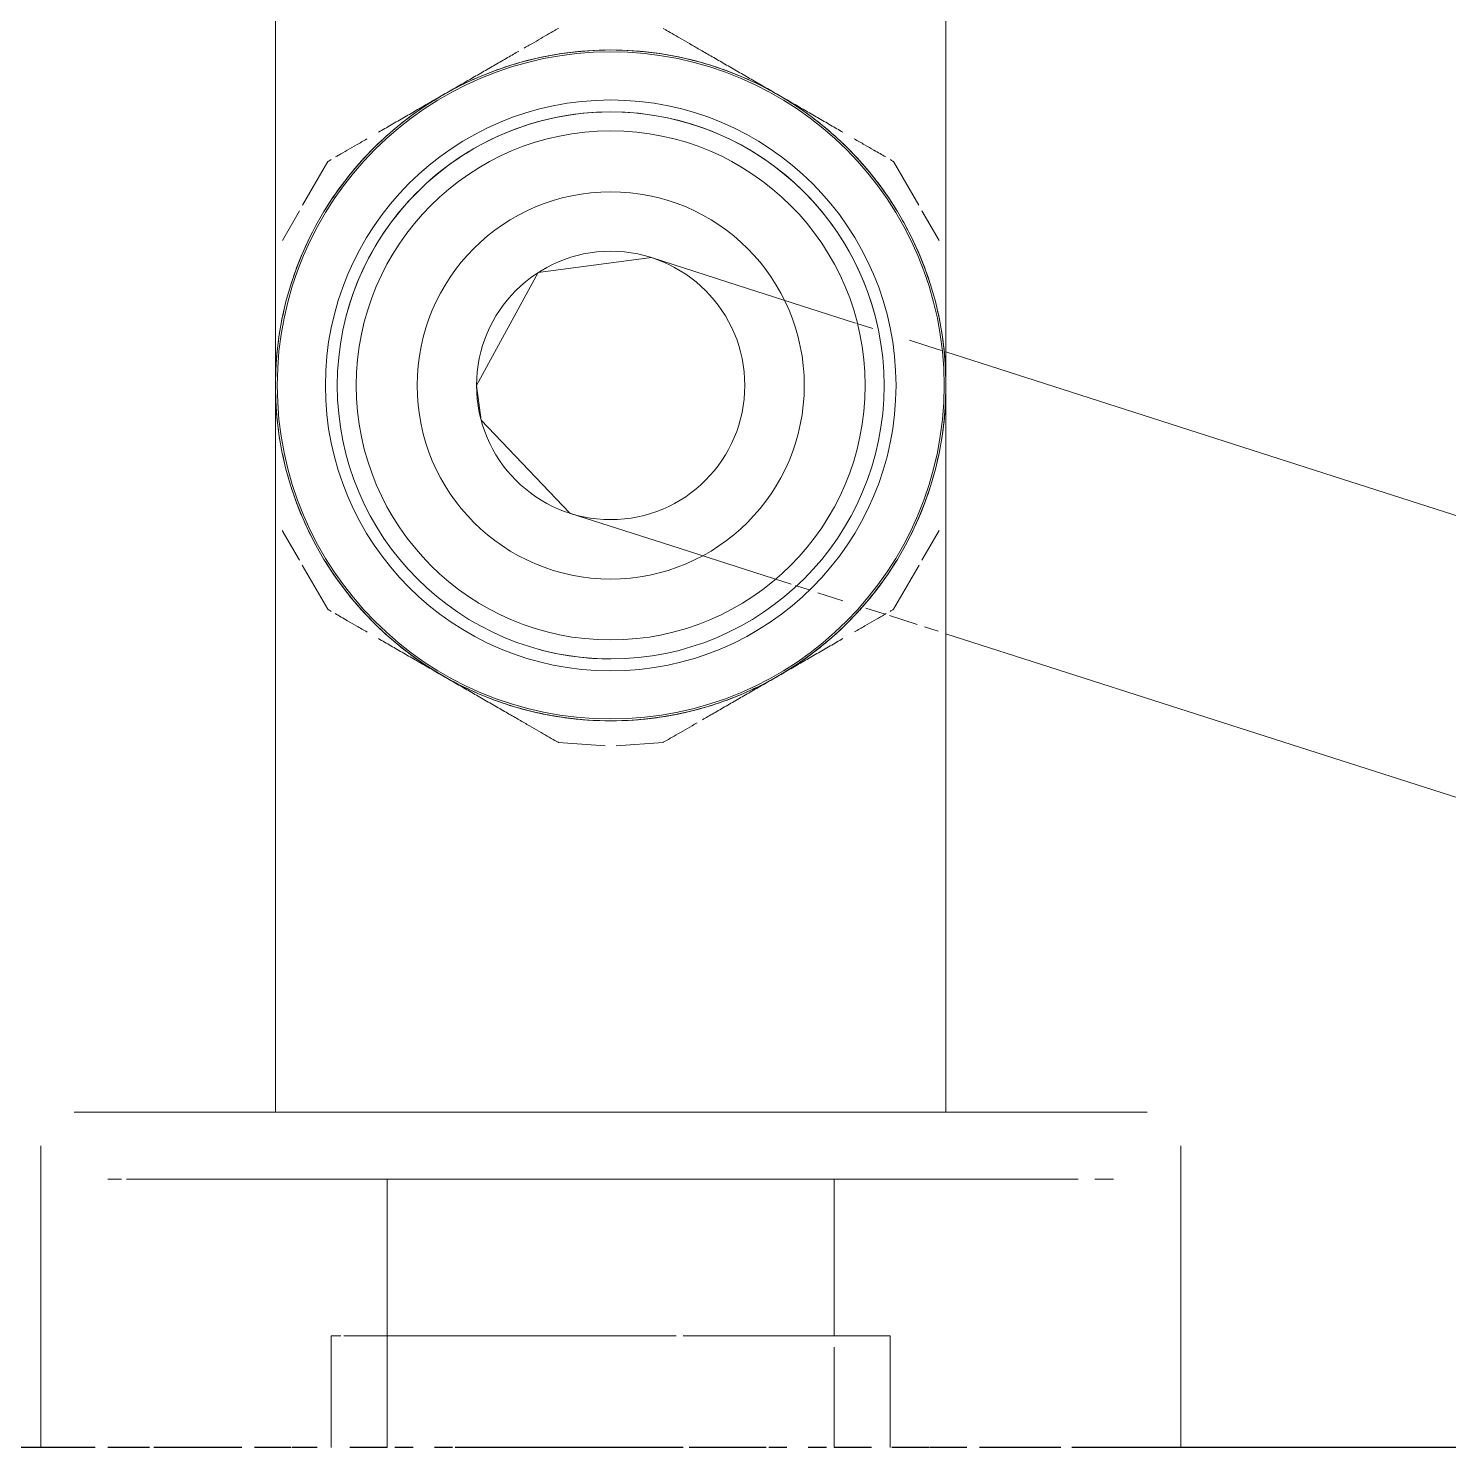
# Model space of a CAD drawing. Header units: metres. Extents: x 147 to 427, y -16 to 162.
# Drawn here: x 170.8011 to 170.8646, y 80.5957 to 80.6592 of the extents above; entities that cross this region are included whole.
import ezdxf

# ---------------------------------------------------------------- set-up
doc = ezdxf.new("R2010")
doc.units = ezdxf.units.M
doc.layers.add('1053_ARQ_BASE_MATADOURO_dwg', color=7, linetype='Continuous', lineweight=5, true_color=0x767676)
for name, color, linetype, lineweight in [('A-PAREDE', 7, 'Continuous', 30), ('A_lay', 7, 'Continuous', 5), ('P-SANR-FIXT', 7, 'Continuous', 5)]:
    doc.layers.add(name, color=color, linetype=linetype, lineweight=lineweight)

# ---------------------------------------------------------------- blocks, each defined once
blk = doc.blocks.new('UT_Ducha higiênica - UT_Ducha higiênica-V43-BANHEIROS E VESTIÁRIO')
at = {"layer": 'P-SANR-FIXT', "color": 9, "true_color": 0xc0c0c0}
for p, q in [((-0.015, 0.076773), (-0.015, 0.0475)), ((0.015, 0.0475), (0.015, 0.076773)), ((-0.015, 0.0475), (-0.015, 0.015)), ((0.015, 0.015), (0.015, 0.0475)), ((-0.024, 0.015), (-0.019984, 0.015)), ((-0.007421, 0.015), (0.01299, 0.015)), ((-0.0255, 0.0135), (-0.0255, 0)), ((0.0255, 0), (0.0255, 0.0135))]:
    blk.add_line(p, q, dxfattribs=at)
at = {"layer": 'P-SANR-FIXT', "color": 254, "true_color": 0xd3d3d3}
for p, q in [((-0.012655, 0.05751), (-0.013784, 0.055555)), ((0.013784, 0.055555), (0.012655, 0.05751)), ((-0.013927, 0.055307), (-0.014689, 0.053988)), ((0.014689, 0.053988), (0.013927, 0.055307)), ((-0.014693, 0.041018), (-0.013921, 0.039682)), ((0.013921, 0.039682), (0.014693, 0.041018)), ((-0.013796, 0.039465), (-0.012655, 0.03749)), ((0.012655, 0.03749), (0.013796, 0.039465)), ((0.013708, 0.036809), (0.012467, 0.037206)), ((0.014657, 0.036505), (0.014046, 0.036701)), ((-0.002341, 0.031535), (-0.000248, 0.031382)), ((0.000248, 0.031382), (0.002341, 0.031535)), ((-0.019416, 0.015), (-0.015, 0.015)), ((-0.014489, 0.015), (-0.013512, 0.015)), ((-0.01299, 0.015), (-0.0075, 0.015)), ((-0.007421, 0.015), (0.01299, 0.015)), ((-0.007416, 0.015), (0.003507, 0.015)), ((0.013512, 0.015), (0.015, 0.015)), ((-0.0225, 0.012), (-0.021887, 0.012)), ((-0.0225, 0.012), (-0.021887, 0.012)), ((-0.021664, 0.012), (-0.010477, 0.012)), ((-0.021664, 0.012), (0.006953, 0.012)), ((-0.01, 0.012), (-0.01, 0.005)), ((-0.00866, 0.012), (-0.01, 0.012)), ((0.007011, 0.012), (-0.0086, 0.012)), ((0.007014, 0.012), (0.02092, 0.012)), ((0.01, 0.012), (0.007071, 0.012)), ((0.01, 0.005), (0.01, 0.012)), ((0.010477, 0.012), (0.02092, 0.012)), ((0.021664, 0.012), (0.0225, 0.012)), ((0.021664, 0.012), (0.0225, 0.012)), ((-0.0125, 0.005), (-0.0125, 0)), ((-0.012074, 0.005), (-0.0125, 0.005)), ((0.002925, 0.005), (-0.011943, 0.005)), ((0.0125, 0.005), (0.003235, 0.005)), ((0.0125, 0), (0.0125, 0.005))]:
    blk.add_line(p, q, dxfattribs=at)
at = {"layer": 'P-SANR-FIXT', "color": 254, "true_color": 0xe0e0e0}
for p, q in [((0.011018, 0.050271), (0.01173, 0.050043)), ((0.01419, 0.049255), (0.014794, 0.049061)), ((0.008071, 0.038614), (0.007286, 0.038866)), ((0.008883, 0.038354), (0.008262, 0.038553)), ((0.012277, 0.037267), (0.011417, 0.037543)), ((-0.015, 0.015), (-0.014489, 0.015)), ((-0.014489, 0.015), (-0.013416, 0.015)), ((-0.014489, 0.015), (-0.013512, 0.015)), ((-0.013166, 0.015), (-0.01299, 0.015)), ((-0.01299, 0.015), (-0.0075, 0.015)), ((0.013416, 0.015), (0.014489, 0.015)), ((0.013512, 0.015), (0.015, 0.015)), ((-0.010096, 0.012), (-0.008959, 0.012)), ((-0.009659, 0.012), (-0.01, 0.012)), ((-0.00866, 0.012), (-0.009659, 0.012)), ((-0.008876, 0.012), (-0.007094, 0.012)), ((-0.007071, 0.012), (-0.0086, 0.012)), ((0.007011, 0.012), (-0.007071, 0.012)), ((-0.006953, 0.012), (0.006953, 0.012)), ((0.01, 0.012), (0.007071, 0.012)), ((0.007094, 0.012), (0.010096, 0.012)), ((-0.012074, 0.005), (-0.0125, 0.005)), ((-0.010083, 0.005), (-0.011943, 0.005)), ((-0.01, 0.005), (-0.01, 0)), ((0.01, 0), (0.01, 0.00449)), ((0.0125, 0.005), (0.010312, 0.005))]:
    blk.add_line(p, q, dxfattribs=at)
at = {"layer": 'P-SANR-FIXT', "color": 254, "true_color": 0xe9e9e9}
for p, q in [((0.013369, 0.049518), (0.01419, 0.049255)), ((0.010383, 0.037874), (0.009269, 0.038231)), ((-0.015, 0.015), (-0.014489, 0.015)), ((-0.013166, 0.015), (-0.01299, 0.015)), ((-0.009111, 0.005), (-0.009741, 0.005)), ((-0.007942, 0.005), (-0.008678, 0.005)), ((-0.00625, 0.005), (-0.007797, 0.005)), ((-0.00504, 0.005), (-0.005883, 0.005)), ((-0.003609, 0.005), (-0.005002, 0.005)), ((0, 0.005), (-0.003235, 0.005)), ((0.002599, 0.005), (0, 0.005)), ((0.003519, 0.005), (0.003235, 0.005)), ((0.006211, 0.005), (0.004024, 0.005)), ((0.007942, 0.005), (0.00625, 0.005)), ((0.008678, 0.005), (0.008056, 0.005))]:
    blk.add_line(p, q, dxfattribs=at)
at = {"layer": 'P-SANR-FIXT', "color": 254, "true_color": 0xd3d3d3, "flags": 128}
for points in [[(-0.006, 0.0475), (-0.003242, 0.052549), (0.00183, 0.053214)], [(0.00183, 0.053214), (0.005702, 0.051974), (0.010957, 0.050291)], [(-0.00183, 0.041786), (-0.005797, 0.045953), (-0.006, 0.0475)], [(0.007286, 0.038866), (0.002686, 0.040339), (-0.001804, 0.041778), (-0.00183, 0.041786)], [(0.003882, 0.015), (0.004529, 0.015), (0.01299, 0.015)], [(0.015, 0.015), (0.016823, 0.015), (0.019416, 0.015)]]:
    blk.add_lwpolyline(points, dxfattribs=at)
at = {"layer": 'P-SANR-FIXT', "color": 9, "true_color": 0xc0c0c0, "flags": 128}
for points in [[(0.015, 0.048996), (0.016569, 0.048493), (0.032326, 0.043446), (0.049924, 0.037809), (0.061045, 0.034247)], [(0.061045, 0.021646), (0.047674, 0.025929), (0.030076, 0.031566), (0.015, 0.036395)], [(0.024, 0.015), (0.019984, 0.015), (0.00928, 0.015), (-0.004529, 0.015), (-0.016823, 0.015), (-0.023487, 0.015), (-0.024, 0.015)], [(0.019416, 0.015), (0.023487, 0.015), (0.024, 0.015)]]:
    blk.add_lwpolyline(points, dxfattribs=at)
at = {"layer": 'P-SANR-FIXT', "color": 254, "true_color": 0xe0e0e0, "flags": 128}
blk.add_lwpolyline([(-0.01299, 0.015), (-0.00928, 0.015), (-0.0075, 0.015)], dxfattribs=at)
at = {"layer": 'P-SANR-FIXT', "color": 9, "true_color": 0xc0c0c0}
for radius, start, end in [(0.015, 90, 270), (0.014917, 90, 270), (0.015, 270, 90), (0.014917, 270, 90)]:
    blk.add_arc((0, 0.0475), radius, start, end, dxfattribs=at)
at = {"layer": 'P-SANR-FIXT', "color": 254, "true_color": 0xd3d3d3}
for radius, start, end in [(0.014917, 90, 270), (0.014917, 270, 90), (0.012765, 90, 270), (0.012765, 90, 270), (0.012232, 90, 270), (0.012765, 270, 90), (0.012765, 270, 90), (0.012232, 270, 90), (0.011383, 90, 270), (0.011383, 90, 270), (0.011383, 270, 90), (0.011383, 270, 90), (0.015, 137.96562, 148.30524), (0.015, 31.69476, 42.03438), (0.00866, 90, 270), (0.00866, 90, 270), (0.00866, 270, 90), (0.00866, 270, 90), (0.006, 90, 180), (0.006, 0, 90), (0.006, 180, 270), (0.006, 270, 360), (0.015, 211.69476, 222.03438), (0.015, 317.96562, 328.30524)]:
    blk.add_arc((0, 0.0475), radius, start, end, dxfattribs=at)
at = {"layer": 'P-SANR-FIXT', "color": 254, "true_color": 0xe0e0e0}
for start, end in [(90, 105), (75, 90), (255, 270), (270, 285)]:
    blk.add_arc((0, 0.0475), 0.015, start, end, dxfattribs=at)
at = {"layer": 'P-SANR-FIXT', "color": 254, "true_color": 0xe9e9e9}
for start, end in [(90, 120), (15, 90), (120, 165), (270, 360), (255, 270)]:
    blk.add_arc((0, 0.0475), 0.012232, start, end, dxfattribs=at)
at = {"layer": 'P-SANR-FIXT', "color": 254, "true_color": 0xe0e0e0}
for points, knots in [([(-0.0025, 0.063377), (-0.002716, 0.063253), (-0.003078, 0.063043), (-0.003567, 0.062761), (-0.003792, 0.062631), (-0.003868, 0.062587)], [0, 0, 0, 0, 0.1, 0.15, 0.175, 0.175, 0.175, 0.175]), ([(0.004095, 0.062457), (0.004014, 0.062503), (0.003857, 0.062594), (0.003556, 0.062768), (0.003206, 0.062969), (0.002829, 0.063187), (0.002605, 0.063317), (0.0025, 0.063377)], [0.8, 0.8, 0.8, 0.8, 0.825, 0.85, 0.9, 0.95, 1, 1, 1, 1]), ([(-0.004102, 0.062452), (-0.004182, 0.062406), (-0.004346, 0.062311), (-0.004696, 0.062109), (-0.005161, 0.061841), (-0.005645, 0.061561), (-0.006033, 0.061338), (-0.006413, 0.061118), (-0.00689, 0.060843), (-0.007475, 0.060505), (-0.007963, 0.060223), (-0.008351, 0.059999), (-0.008638, 0.059833), (-0.008928, 0.059666), (-0.009323, 0.059438), (-0.009821, 0.05915), (-0.010204, 0.058929), (-0.010387, 0.058823)], [0.2, 0.2, 0.2, 0.2, 0.225, 0.25, 0.3, 0.35, 0.375, 0.4, 0.45, 0.5, 0.55, 0.575, 0.6, 0.625, 0.65, 0.7, 0.75, 0.75, 0.75, 0.75]), ([(-0.004003, 0.061956), (-0.003687, 0.062043), (-0.003045, 0.062199), (-0.001723, 0.062427), (-0.000695, 0.0625), (0, 0.0625)], [0.8571429, 0.8571429, 0.8571429, 0.8571429, 0.8928571, 0.9285714, 1, 1, 1, 1]), ([(0, 0.0625), (0.000695, 0.0625), (0.001723, 0.062427), (0.003045, 0.062199), (0.003687, 0.062043), (0.004003, 0.061956)], [0, 0, 0, 0, 0.0714286, 0.1071429, 0.1428571, 0.1428571, 0.1428571, 0.1428571]), ([(0.01039, 0.058822), (0.010211, 0.058925), (0.009839, 0.05914), (0.009355, 0.05942), (0.008967, 0.059643), (0.008587, 0.059863), (0.00811, 0.060138), (0.007525, 0.060476), (0.007037, 0.060758), (0.006649, 0.060982), (0.006362, 0.061147), (0.006072, 0.061315), (0.005677, 0.061543), (0.005179, 0.06183), (0.0047, 0.062107), (0.004342, 0.062313), (0.004175, 0.06241), (0.004095, 0.062457)], [0.25, 0.25, 0.25, 0.25, 0.3, 0.35, 0.375, 0.4, 0.45, 0.5, 0.55, 0.575, 0.6, 0.625, 0.65, 0.7, 0.75, 0.775, 0.8, 0.8, 0.8, 0.8]), ([(-0.010905, 0.058524), (-0.010986, 0.058478), (-0.011143, 0.058387), (-0.011444, 0.058213), (-0.011794, 0.058011), (-0.012097, 0.057837), (-0.01226, 0.057742), (-0.012306, 0.057716)], [0.8, 0.8, 0.8, 0.8, 0.825, 0.85, 0.9, 0.95, 0.9702695, 0.9702695, 0.9702695, 0.9702695]), ([(0.012302, 0.057718), (0.012139, 0.057812), (0.011839, 0.057985), (0.011433, 0.05822), (0.011133, 0.058393), (0.010978, 0.058482), (0.010898, 0.058528)], [0.029596, 0.029596, 0.029596, 0.029596, 0.1, 0.15, 0.175, 0.2, 0.2, 0.2, 0.2]), ([(0.013, 0.054983), (0.013078, 0.054848), (0.013193, 0.054641), (0.013302, 0.054432), (0.01334, 0.054359)], [0.62129758, 0.62129758, 0.62129758, 0.62129758, 0.64285714, 0.65434832, 0.65434832, 0.65434832, 0.65434832]), ([(-0.015, 0.053274), (-0.015, 0.053024), (-0.015, 0.052606), (-0.015, 0.052041), (-0.015, 0.051696), (-0.015, 0.051427), (-0.015, 0.051142), (-0.015, 0.050738), (-0.015, 0.050201), (-0.015, 0.049642), (-0.015, 0.049194), (-0.015, 0.048755), (-0.015, 0.048205), (-0.015, 0.047529), (-0.015, 0.046966), (-0.015, 0.046518), (-0.015, 0.046186), (-0.015, 0.045851), (-0.015, 0.045395), (-0.015, 0.04482), (-0.015, 0.044267), (-0.015, 0.043854), (-0.015, 0.043565), (-0.015, 0.043293), (-0.015, 0.042946), (-0.015, 0.042542), (-0.015, 0.042106), (-0.015, 0.041848), (-0.015, 0.041726)], [0, 0, 0, 0, 0.1, 0.15, 0.175, 0.2, 0.225, 0.25, 0.3, 0.35, 0.375, 0.4, 0.45, 0.5, 0.55, 0.575, 0.6, 0.625, 0.65, 0.7, 0.75, 0.775, 0.8, 0.825, 0.85, 0.9, 0.95, 1, 1, 1, 1]), ([(0.015, 0.041726), (0.015, 0.041976), (0.015, 0.042394), (0.015, 0.042959), (0.015, 0.043304), (0.015, 0.043573), (0.015, 0.043858), (0.015, 0.044262), (0.015, 0.044799), (0.015, 0.045358), (0.015, 0.045806), (0.015, 0.046245), (0.015, 0.046795), (0.015, 0.047471), (0.015, 0.048034), (0.015, 0.048482), (0.015, 0.048814), (0.015, 0.049149), (0.015, 0.049605), (0.015, 0.05018), (0.015, 0.050733), (0.015, 0.051146), (0.015, 0.051435), (0.015, 0.051707), (0.015, 0.052054), (0.015, 0.052458), (0.015, 0.052894), (0.015, 0.053152), (0.015, 0.053274)], [0, 0, 0, 0, 0.1, 0.15, 0.175, 0.2, 0.225, 0.25, 0.3, 0.35, 0.375, 0.4, 0.45, 0.5, 0.55, 0.575, 0.6, 0.625, 0.65, 0.7, 0.75, 0.775, 0.8, 0.825, 0.85, 0.9, 0.95, 1, 1, 1, 1]), ([(-0.012321, 0.037293), (-0.012153, 0.037196), (-0.011847, 0.037019), (-0.011433, 0.03678), (-0.011133, 0.036607), (-0.010978, 0.036518), (-0.010898, 0.036472)], [0.0268068, 0.0268068, 0.0268068, 0.0268068, 0.1, 0.15, 0.175, 0.2, 0.2, 0.2, 0.2]), ([(0.010905, 0.036476), (0.010986, 0.036522), (0.011143, 0.036613), (0.011444, 0.036787), (0.011794, 0.036989), (0.012104, 0.037168), (0.012273, 0.037265), (0.012324, 0.037295)], [0.8, 0.8, 0.8, 0.8, 0.825, 0.85, 0.9, 0.95, 0.9730714, 0.9730714, 0.9730714, 0.9730714]), ([(-0.01039, 0.036178), (-0.010211, 0.036075), (-0.009839, 0.03586), (-0.009355, 0.03558), (-0.008967, 0.035357), (-0.008587, 0.035137), (-0.00811, 0.034862), (-0.007525, 0.034524), (-0.007037, 0.034242), (-0.006649, 0.034018), (-0.006362, 0.033853), (-0.006072, 0.033685), (-0.005677, 0.033457), (-0.005179, 0.03317), (-0.0047, 0.032893), (-0.004342, 0.032687), (-0.004175, 0.03259), (-0.004095, 0.032543)], [0.25, 0.25, 0.25, 0.25, 0.3, 0.35, 0.375, 0.4, 0.45, 0.5, 0.55, 0.575, 0.6, 0.625, 0.65, 0.7, 0.75, 0.775, 0.8, 0.8, 0.8, 0.8]), ([(0.004102, 0.032548), (0.004182, 0.032594), (0.004346, 0.032689), (0.004696, 0.032891), (0.005161, 0.033159), (0.005645, 0.033439), (0.006033, 0.033662), (0.006413, 0.033882), (0.00689, 0.034157), (0.007475, 0.034495), (0.007963, 0.034777), (0.008351, 0.035001), (0.008638, 0.035167), (0.008928, 0.035334), (0.009323, 0.035562), (0.009821, 0.03585), (0.010204, 0.036071), (0.010387, 0.036177)], [0.2, 0.2, 0.2, 0.2, 0.225, 0.25, 0.3, 0.35, 0.375, 0.4, 0.45, 0.5, 0.55, 0.575, 0.6, 0.625, 0.65, 0.7, 0.75, 0.75, 0.75, 0.75]), ([(0, 0.0325), (-0.000695, 0.0325), (-0.001723, 0.032573), (-0.003045, 0.032801), (-0.003687, 0.032957), (-0.004003, 0.033044)], [0, 0, 0, 0, 0.0714286, 0.1071429, 0.1428571, 0.1428571, 0.1428571, 0.1428571]), ([(0.004003, 0.033044), (0.003687, 0.032957), (0.003045, 0.032801), (0.001723, 0.032573), (0.000695, 0.0325), (0, 0.0325)], [0.8571429, 0.8571429, 0.8571429, 0.8571429, 0.8928571, 0.9285714, 1, 1, 1, 1]), ([(-0.004095, 0.032543), (-0.004014, 0.032497), (-0.003857, 0.032406), (-0.003556, 0.032232), (-0.003206, 0.032031), (-0.002829, 0.031813), (-0.002605, 0.031683), (-0.0025, 0.031623)], [0.8, 0.8, 0.8, 0.8, 0.825, 0.85, 0.9, 0.95, 1, 1, 1, 1]), ([(0.0025, 0.031623), (0.002716, 0.031747), (0.003078, 0.031957), (0.003567, 0.032239), (0.003792, 0.032369), (0.003868, 0.032413)], [0, 0, 0, 0, 0.1, 0.15, 0.175, 0.175, 0.175, 0.175])]:
    blk.add_open_spline(points, degree=3, knots=knots, dxfattribs=at)
at = {"layer": 'P-SANR-FIXT', "color": 254, "true_color": 0xd3d3d3}
for points, knots in [([(-0.003868, 0.062587), (-0.003792, 0.062631), (-0.003567, 0.062761), (-0.003078, 0.063043), (-0.002716, 0.063253), (-0.0025, 0.063377)], [0.825, 0.825, 0.825, 0.825, 0.85, 0.9, 1, 1, 1, 1]), ([(0.0025, 0.063377), (0.002605, 0.063317), (0.002829, 0.063187), (0.003206, 0.062969), (0.003556, 0.062768), (0.003857, 0.062594), (0.004014, 0.062503), (0.004095, 0.062457)], [0, 0, 0, 0, 0.05, 0.1, 0.15, 0.175, 0.2, 0.2, 0.2, 0.2]), ([(-0.010387, 0.058823), (-0.010204, 0.058929), (-0.009821, 0.05915), (-0.009323, 0.059438), (-0.008928, 0.059666), (-0.008638, 0.059833), (-0.008351, 0.059999), (-0.007963, 0.060223), (-0.007475, 0.060505), (-0.00689, 0.060843), (-0.006413, 0.061118), (-0.006033, 0.061338), (-0.005645, 0.061561), (-0.005161, 0.061841), (-0.004696, 0.062109), (-0.004346, 0.062311), (-0.004182, 0.062406), (-0.004102, 0.062452)], [0.25, 0.25, 0.25, 0.25, 0.3, 0.35, 0.375, 0.4, 0.425, 0.45, 0.5, 0.55, 0.6, 0.625, 0.65, 0.7, 0.75, 0.775, 0.8, 0.8, 0.8, 0.8]), ([(0, 0.0625), (-0.000695, 0.0625), (-0.001723, 0.062427), (-0.003045, 0.062199), (-0.003687, 0.062043), (-0.004003, 0.061956)], [0, 0, 0, 0, 0.0714286, 0.1071429, 0.1428571, 0.1428571, 0.1428571, 0.1428571]), ([(0.004003, 0.061956), (0.003687, 0.062043), (0.003045, 0.062199), (0.001723, 0.062427), (0.000695, 0.0625), (0, 0.0625)], [0.8571429, 0.8571429, 0.8571429, 0.8571429, 0.8928571, 0.9285714, 1, 1, 1, 1]), ([(0.004095, 0.062457), (0.004175, 0.06241), (0.004342, 0.062313), (0.0047, 0.062107), (0.005179, 0.06183), (0.005677, 0.061543), (0.006072, 0.061315), (0.006362, 0.061147), (0.006649, 0.060982), (0.007037, 0.060758), (0.007525, 0.060476), (0.00811, 0.060138), (0.008587, 0.059863), (0.008967, 0.059643), (0.009355, 0.05942), (0.009839, 0.05914), (0.010211, 0.058925), (0.01039, 0.058822)], [0.2, 0.2, 0.2, 0.2, 0.225, 0.25, 0.3, 0.35, 0.375, 0.4, 0.425, 0.45, 0.5, 0.55, 0.6, 0.625, 0.65, 0.7, 0.75, 0.75, 0.75, 0.75]), ([(0.007513, 0.060483), (0.007778, 0.06033), (0.008291, 0.060011), (0.009014, 0.0595), (0.009693, 0.058958), (0.010329, 0.058389), (0.010919, 0.057796), (0.011645, 0.056982), (0.012128, 0.056343), (0.012423, 0.055907)], [0.2857143, 0.2857143, 0.2857143, 0.2857143, 0.3214286, 0.3571429, 0.3928571, 0.4285714, 0.4642857, 0.5, 0.5714286, 0.5714286, 0.5714286, 0.5714286]), ([(-0.012306, 0.057716), (-0.01226, 0.057742), (-0.012097, 0.057837), (-0.011794, 0.058011), (-0.011444, 0.058213), (-0.011143, 0.058387), (-0.010986, 0.058478), (-0.010905, 0.058524)], [0.0297305, 0.0297305, 0.0297305, 0.0297305, 0.05, 0.1, 0.15, 0.175, 0.2, 0.2, 0.2, 0.2]), ([(0.010898, 0.058528), (0.010978, 0.058482), (0.011133, 0.058393), (0.011433, 0.05822), (0.011839, 0.057985), (0.012139, 0.057812), (0.012302, 0.057718)], [0.8, 0.8, 0.8, 0.8, 0.825, 0.85, 0.9, 0.970404, 0.970404, 0.970404, 0.970404]), ([(0.01334, 0.054359), (0.013302, 0.054432), (0.013193, 0.054641), (0.013078, 0.054848), (0.013, 0.054983)], [0.34565168, 0.34565168, 0.34565168, 0.34565168, 0.35714286, 0.37870242, 0.37870242, 0.37870242, 0.37870242]), ([(-0.01431, 0.051999), (-0.014182, 0.052404), (-0.013895, 0.053199), (-0.013535, 0.05398), (-0.01334, 0.054359)], [0.2240917, 0.2240917, 0.2240917, 0.2240917, 0.2857143, 0.3456517, 0.3456517, 0.3456517, 0.3456517]), ([(0.01334, 0.054359), (0.013535, 0.05398), (0.013895, 0.053199), (0.014182, 0.052404), (0.01431, 0.051999)], [0.6543483, 0.6543483, 0.6543483, 0.6543483, 0.7142857, 0.7759083, 0.7759083, 0.7759083, 0.7759083]), ([(-0.015, 0.041726), (-0.015, 0.041848), (-0.015, 0.042106), (-0.015, 0.042542), (-0.015, 0.042946), (-0.015, 0.043293), (-0.015, 0.043565), (-0.015, 0.043854), (-0.015, 0.044267), (-0.015, 0.04482), (-0.015, 0.045395), (-0.015, 0.045851), (-0.015, 0.046186), (-0.015, 0.046518), (-0.015, 0.046966), (-0.015, 0.047529), (-0.015, 0.048205), (-0.015, 0.048755), (-0.015, 0.049194), (-0.015, 0.049642), (-0.015, 0.050201), (-0.015, 0.050738), (-0.015, 0.051142), (-0.015, 0.051427), (-0.015, 0.051696), (-0.015, 0.052041), (-0.015, 0.052606), (-0.015, 0.053024), (-0.015, 0.053274)], [0, 0, 0, 0, 0.05, 0.1, 0.15, 0.175, 0.2, 0.225, 0.25, 0.3, 0.35, 0.375, 0.4, 0.425, 0.45, 0.5, 0.55, 0.6, 0.625, 0.65, 0.7, 0.75, 0.775, 0.8, 0.825, 0.85, 0.9, 1, 1, 1, 1]), ([(0.015, 0.053274), (0.015, 0.053152), (0.015, 0.052894), (0.015, 0.052458), (0.015, 0.052054), (0.015, 0.051707), (0.015, 0.051435), (0.015, 0.051146), (0.015, 0.050733), (0.015, 0.05018), (0.015, 0.049605), (0.015, 0.049149), (0.015, 0.048814), (0.015, 0.048482), (0.015, 0.048034), (0.015, 0.047471), (0.015, 0.046795), (0.015, 0.046245), (0.015, 0.045806), (0.015, 0.045358), (0.015, 0.044799), (0.015, 0.044262), (0.015, 0.043858), (0.015, 0.043573), (0.015, 0.043304), (0.015, 0.042959), (0.015, 0.042394), (0.015, 0.041976), (0.015, 0.041726)], [0, 0, 0, 0, 0.05, 0.1, 0.15, 0.175, 0.2, 0.225, 0.25, 0.3, 0.35, 0.375, 0.4, 0.425, 0.45, 0.5, 0.55, 0.6, 0.625, 0.65, 0.7, 0.75, 0.775, 0.8, 0.825, 0.85, 0.9, 1, 1, 1, 1]), ([(-0.015, 0.0475), (-0.015, 0.048457), (-0.014888, 0.049628), (-0.014638, 0.050781), (-0.014591, 0.050981)], [0, 0, 0, 0, 0.1428571, 0.1728513, 0.1728513, 0.1728513, 0.1728513]), ([(-0.014591, 0.044019), (-0.014638, 0.044219), (-0.014888, 0.045372), (-0.015, 0.046543), (-0.015, 0.0475)], [0.8271487, 0.8271487, 0.8271487, 0.8271487, 0.8571429, 1, 1, 1, 1]), ([(0.015, 0.0475), (0.015, 0.046543), (0.014888, 0.045372), (0.014638, 0.044219), (0.014591, 0.044019)], [0, 0, 0, 0, 0.1428571, 0.1728513, 0.1728513, 0.1728513, 0.1728513]), ([(-0.01334, 0.040641), (-0.013535, 0.04102), (-0.013895, 0.041801), (-0.014182, 0.042596), (-0.01431, 0.043001)], [0.6543483, 0.6543483, 0.6543483, 0.6543483, 0.7142857, 0.7759083, 0.7759083, 0.7759083, 0.7759083]), ([(0.01431, 0.043001), (0.014182, 0.042596), (0.013895, 0.041801), (0.013535, 0.04102), (0.01334, 0.040641)], [0.2240917, 0.2240917, 0.2240917, 0.2240917, 0.2857143, 0.3456517, 0.3456517, 0.3456517, 0.3456517]), ([(-0.007513, 0.034517), (-0.007778, 0.03467), (-0.008291, 0.034989), (-0.009014, 0.0355), (-0.009693, 0.036042), (-0.010329, 0.036611), (-0.010919, 0.037204), (-0.011645, 0.038018), (-0.012128, 0.038657), (-0.012423, 0.039093)], [0.2857143, 0.2857143, 0.2857143, 0.2857143, 0.3214286, 0.3571429, 0.3928571, 0.4285714, 0.4642857, 0.5, 0.5714286, 0.5714286, 0.5714286, 0.5714286]), ([(-0.010898, 0.036472), (-0.010978, 0.036518), (-0.011133, 0.036607), (-0.011433, 0.03678), (-0.011847, 0.037019), (-0.012153, 0.037196), (-0.012321, 0.037293)], [0.8, 0.8, 0.8, 0.8, 0.825, 0.85, 0.9, 0.9731932, 0.9731932, 0.9731932, 0.9731932]), ([(0.012324, 0.037295), (0.012273, 0.037265), (0.012104, 0.037168), (0.011794, 0.036989), (0.011444, 0.036787), (0.011143, 0.036613), (0.010986, 0.036522), (0.010905, 0.036476)], [0.0269286, 0.0269286, 0.0269286, 0.0269286, 0.05, 0.1, 0.15, 0.175, 0.2, 0.2, 0.2, 0.2]), ([(-0.004095, 0.032543), (-0.004175, 0.03259), (-0.004342, 0.032687), (-0.0047, 0.032893), (-0.005179, 0.03317), (-0.005677, 0.033457), (-0.006072, 0.033685), (-0.006362, 0.033853), (-0.006649, 0.034018), (-0.007037, 0.034242), (-0.007525, 0.034524), (-0.00811, 0.034862), (-0.008587, 0.035137), (-0.008967, 0.035357), (-0.009355, 0.03558), (-0.009839, 0.03586), (-0.010211, 0.036075), (-0.01039, 0.036178)], [0.2, 0.2, 0.2, 0.2, 0.225, 0.25, 0.3, 0.35, 0.375, 0.4, 0.425, 0.45, 0.5, 0.55, 0.6, 0.625, 0.65, 0.7, 0.75, 0.75, 0.75, 0.75]), ([(0.010387, 0.036177), (0.010204, 0.036071), (0.009821, 0.03585), (0.009323, 0.035562), (0.008928, 0.035334), (0.008638, 0.035167), (0.008351, 0.035001), (0.007963, 0.034777), (0.007475, 0.034495), (0.00689, 0.034157), (0.006413, 0.033882), (0.006033, 0.033662), (0.005645, 0.033439), (0.005161, 0.033159), (0.004696, 0.032891), (0.004346, 0.032689), (0.004182, 0.032594), (0.004102, 0.032548)], [0.25, 0.25, 0.25, 0.25, 0.3, 0.35, 0.375, 0.4, 0.425, 0.45, 0.5, 0.55, 0.6, 0.625, 0.65, 0.7, 0.75, 0.775, 0.8, 0.8, 0.8, 0.8]), ([(-0.004003, 0.033044), (-0.003687, 0.032957), (-0.003045, 0.032801), (-0.001723, 0.032573), (-0.000695, 0.0325), (0, 0.0325)], [0.8571429, 0.8571429, 0.8571429, 0.8571429, 0.8928571, 0.9285714, 1, 1, 1, 1]), ([(0, 0.0325), (0.000695, 0.0325), (0.001723, 0.032573), (0.003045, 0.032801), (0.003687, 0.032957), (0.004003, 0.033044)], [0, 0, 0, 0, 0.0714286, 0.1071429, 0.1428571, 0.1428571, 0.1428571, 0.1428571]), ([(-0.0025, 0.031623), (-0.002605, 0.031683), (-0.002829, 0.031813), (-0.003206, 0.032031), (-0.003556, 0.032232), (-0.003857, 0.032406), (-0.004014, 0.032497), (-0.004095, 0.032543)], [0, 0, 0, 0, 0.05, 0.1, 0.15, 0.175, 0.2, 0.2, 0.2, 0.2]), ([(0.003868, 0.032413), (0.003792, 0.032369), (0.003567, 0.032239), (0.003078, 0.031957), (0.002716, 0.031747), (0.0025, 0.031623)], [0.825, 0.825, 0.825, 0.825, 0.85, 0.9, 1, 1, 1, 1])]:
    blk.add_open_spline(points, degree=3, knots=knots, dxfattribs=at)
at = {"layer": 'P-SANR-FIXT', "color": 254, "true_color": 0xe0e0e0}
for points in [[(-0.0025, 0.063377), (-0.002449, 0.063406), (-0.00241, 0.063428), (-0.002384, 0.063442)], [(-0.002384, 0.063442), (-0.00241, 0.063428), (-0.002449, 0.063406), (-0.0025, 0.063377)], [(0.0025, 0.063377), (0.002449, 0.063406), (0.00241, 0.063428), (0.002384, 0.063442)], [(0.002384, 0.063442), (0.00241, 0.063428), (0.002449, 0.063406), (0.0025, 0.063377)], [(-0.007513, 0.060483), (-0.007249, 0.060636), (-0.006704, 0.060929), (-0.005843, 0.061326), (-0.004942, 0.061674), (-0.00432, 0.061868), (-0.004003, 0.061956)], [(0.004003, 0.061956), (0.00432, 0.061868), (0.004942, 0.061674), (0.005843, 0.061326), (0.006704, 0.060929), (0.007249, 0.060636), (0.007513, 0.060483)], [(-0.01431, 0.043001), (-0.014375, 0.043208), (-0.014435, 0.043416), (-0.014491, 0.043625)], [(0.014491, 0.043625), (0.014435, 0.043416), (0.014375, 0.043208), (0.01431, 0.043001)], [(-0.004003, 0.033044), (-0.00432, 0.033132), (-0.004942, 0.033326), (-0.005843, 0.033674), (-0.006704, 0.034071), (-0.007249, 0.034364), (-0.007513, 0.034517)], [(0.007513, 0.034517), (0.007249, 0.034364), (0.006704, 0.034071), (0.005843, 0.033674), (0.004942, 0.033326), (0.00432, 0.033132), (0.004003, 0.033044)], [(-0.0025, 0.031623), (-0.002449, 0.031594), (-0.00241, 0.031572), (-0.002384, 0.031558)], [(-0.002384, 0.031558), (-0.00241, 0.031572), (-0.002449, 0.031594), (-0.0025, 0.031623)], [(0.0025, 0.031623), (0.002449, 0.031594), (0.00241, 0.031572), (0.002384, 0.031558)], [(0.002384, 0.031558), (0.00241, 0.031572), (0.002449, 0.031594), (0.0025, 0.031623)]]:
    blk.add_open_spline(points, degree=3, dxfattribs=at)
at = {"layer": 'P-SANR-FIXT', "color": 254, "true_color": 0xd3d3d3}
for points in [[(-0.002384, 0.063442), (-0.002357, 0.063457), (-0.002343, 0.063464), (-0.002341, 0.063465)], [(-0.002341, 0.063465), (-0.002343, 0.063464), (-0.002357, 0.063457), (-0.002384, 0.063442)], [(0.002384, 0.063442), (0.002357, 0.063457), (0.002343, 0.063464), (0.002341, 0.063465)], [(0.002341, 0.063465), (0.002343, 0.063464), (0.002357, 0.063457), (0.002384, 0.063442)], [(-0.004003, 0.061956), (-0.00432, 0.061868), (-0.004942, 0.061674), (-0.005843, 0.061326), (-0.006704, 0.060929), (-0.007249, 0.060636), (-0.007513, 0.060483)], [(0.007513, 0.060483), (0.007249, 0.060636), (0.006704, 0.060929), (0.005843, 0.061326), (0.004942, 0.061674), (0.00432, 0.061868), (0.004003, 0.061956)], [(-0.012423, 0.055907), (-0.012275, 0.056125), (-0.011966, 0.056556), (-0.011464, 0.057185), (-0.010919, 0.057796), (-0.010329, 0.058389), (-0.009693, 0.058958), (-0.009014, 0.0595), (-0.008291, 0.060011), (-0.007778, 0.06033), (-0.007513, 0.060483)], [(-0.012615, 0.057535), (-0.01264, 0.05752), (-0.012654, 0.057511), (-0.012655, 0.05751)], [(-0.012655, 0.05751), (-0.012654, 0.057511), (-0.01264, 0.05752), (-0.012615, 0.057535)], [(0.012615, 0.057535), (0.01264, 0.05752), (0.012654, 0.057511), (0.012655, 0.05751)], [(0.012655, 0.05751), (0.012654, 0.057511), (0.01264, 0.05752), (0.012615, 0.057535)], [(-0.014998, 0.053407), (-0.014997, 0.053437), (-0.014997, 0.053453), (-0.014997, 0.053455)], [(-0.014997, 0.053455), (-0.014997, 0.053453), (-0.014997, 0.053437), (-0.014998, 0.053407)], [(0.014998, 0.053407), (0.014997, 0.053437), (0.014997, 0.053453), (0.014997, 0.053455)], [(0.014997, 0.053455), (0.014997, 0.053453), (0.014997, 0.053437), (0.014998, 0.053407)], [(0.014591, 0.050981), (0.014638, 0.050781), (0.014682, 0.050581), (0.014721, 0.05038)], [(0.014721, 0.05038), (0.014908, 0.049424), (0.015, 0.048457), (0.015, 0.0475)], [(-0.014491, 0.043625), (-0.014435, 0.043416), (-0.014375, 0.043208), (-0.01431, 0.043001)], [(0.01431, 0.043001), (0.014375, 0.043208), (0.014435, 0.043416), (0.014491, 0.043625)], [(-0.014998, 0.041593), (-0.014997, 0.041563), (-0.014997, 0.041547), (-0.014997, 0.041545)], [(-0.014997, 0.041545), (-0.014997, 0.041547), (-0.014997, 0.041563), (-0.014998, 0.041593)], [(0.014998, 0.041593), (0.014997, 0.041563), (0.014997, 0.041547), (0.014997, 0.041545)], [(0.014997, 0.041545), (0.014997, 0.041547), (0.014997, 0.041563), (0.014998, 0.041593)], [(0.012423, 0.039093), (0.012275, 0.038875), (0.011966, 0.038444), (0.011464, 0.037815), (0.010919, 0.037204), (0.010329, 0.036611), (0.009693, 0.036042), (0.009014, 0.0355), (0.008291, 0.034989), (0.007778, 0.03467), (0.007513, 0.034517)], [(-0.012615, 0.037465), (-0.01264, 0.03748), (-0.012654, 0.037489), (-0.012655, 0.03749)], [(-0.012655, 0.03749), (-0.012654, 0.037489), (-0.01264, 0.03748), (-0.012615, 0.037465)], [(0.012615, 0.037465), (0.01264, 0.03748), (0.012654, 0.037489), (0.012655, 0.03749)], [(0.012655, 0.03749), (0.012654, 0.037489), (0.01264, 0.03748), (0.012615, 0.037465)], [(-0.007513, 0.034517), (-0.007249, 0.034364), (-0.006704, 0.034071), (-0.005843, 0.033674), (-0.004942, 0.033326), (-0.00432, 0.033132), (-0.004003, 0.033044)], [(0.004003, 0.033044), (0.00432, 0.033132), (0.004942, 0.033326), (0.005843, 0.033674), (0.006704, 0.034071), (0.007249, 0.034364), (0.007513, 0.034517)], [(-0.002384, 0.031558), (-0.002357, 0.031543), (-0.002343, 0.031536), (-0.002341, 0.031535)], [(-0.002341, 0.031535), (-0.002343, 0.031536), (-0.002357, 0.031543), (-0.002384, 0.031558)], [(0.002384, 0.031558), (0.002357, 0.031543), (0.002343, 0.031536), (0.002341, 0.031535)], [(0.002341, 0.031535), (0.002343, 0.031536), (0.002357, 0.031543), (0.002384, 0.031558)]]:
    blk.add_open_spline(points, degree=3, dxfattribs=at)
at = {"layer": 'P-SANR-FIXT', "color": 9, "true_color": 0xc0c0c0}
for points, knots in [([(-0.007513, 0.060483), (-0.007778, 0.06033), (-0.008291, 0.060011), (-0.009014, 0.0595), (-0.009693, 0.058958), (-0.010329, 0.058389), (-0.010919, 0.057796), (-0.011645, 0.056982), (-0.012128, 0.056343), (-0.012423, 0.055907)], [0.2857143, 0.2857143, 0.2857143, 0.2857143, 0.3214286, 0.3571429, 0.3928571, 0.4285714, 0.4642857, 0.5, 0.5714286, 0.5714286, 0.5714286, 0.5714286]), ([(-0.01334, 0.054359), (-0.013535, 0.05398), (-0.013895, 0.053199), (-0.014182, 0.052404), (-0.01431, 0.051999)], [0.6543483, 0.6543483, 0.6543483, 0.6543483, 0.7142857, 0.7759083, 0.7759083, 0.7759083, 0.7759083]), ([(0.01431, 0.051999), (0.014182, 0.052404), (0.013895, 0.053199), (0.013535, 0.05398), (0.01334, 0.054359)], [0.2240917, 0.2240917, 0.2240917, 0.2240917, 0.2857143, 0.3456517, 0.3456517, 0.3456517, 0.3456517]), ([(-0.014591, 0.050981), (-0.014638, 0.050781), (-0.014888, 0.049628), (-0.015, 0.048457), (-0.015, 0.0475)], [0.8271487, 0.8271487, 0.8271487, 0.8271487, 0.8571429, 1, 1, 1, 1]), ([(0.015, 0.0475), (0.015, 0.048457), (0.014888, 0.049628), (0.014638, 0.050781), (0.014591, 0.050981)], [0, 0, 0, 0, 0.1428571, 0.1728513, 0.1728513, 0.1728513, 0.1728513]), ([(-0.015, 0.0475), (-0.015, 0.046543), (-0.014888, 0.045372), (-0.014638, 0.044219), (-0.014591, 0.044019)], [0, 0, 0, 0, 0.1428571, 0.1728513, 0.1728513, 0.1728513, 0.1728513]), ([(0.014591, 0.044019), (0.014638, 0.044219), (0.014888, 0.045372), (0.015, 0.046543), (0.015, 0.0475)], [0.8271487, 0.8271487, 0.8271487, 0.8271487, 0.8571429, 1, 1, 1, 1]), ([(-0.01431, 0.043001), (-0.014182, 0.042596), (-0.013895, 0.041801), (-0.013535, 0.04102), (-0.01334, 0.040641)], [0.2240917, 0.2240917, 0.2240917, 0.2240917, 0.2857143, 0.3456517, 0.3456517, 0.3456517, 0.3456517]), ([(0.01334, 0.040641), (0.013535, 0.04102), (0.013895, 0.041801), (0.014182, 0.042596), (0.01431, 0.043001)], [0.6543483, 0.6543483, 0.6543483, 0.6543483, 0.7142857, 0.7759083, 0.7759083, 0.7759083, 0.7759083]), ([(0.007513, 0.034517), (0.007778, 0.03467), (0.008291, 0.034989), (0.009014, 0.0355), (0.009693, 0.036042), (0.010329, 0.036611), (0.010919, 0.037204), (0.011645, 0.038018), (0.012128, 0.038657), (0.012423, 0.039093)], [0.2857143, 0.2857143, 0.2857143, 0.2857143, 0.3214286, 0.3571429, 0.3928571, 0.4285714, 0.4642857, 0.5, 0.5714286, 0.5714286, 0.5714286, 0.5714286])]:
    blk.add_open_spline(points, degree=3, knots=knots, dxfattribs=at)
for points in [[(0.012423, 0.055907), (0.012275, 0.056125), (0.011966, 0.056556), (0.011464, 0.057185), (0.010919, 0.057796), (0.010329, 0.058389), (0.009693, 0.058958), (0.009014, 0.0595), (0.008291, 0.060011), (0.007778, 0.06033), (0.007513, 0.060483)], [(-0.012423, 0.039093), (-0.012275, 0.038875), (-0.011966, 0.038444), (-0.011464, 0.037815), (-0.010919, 0.037204), (-0.010329, 0.036611), (-0.009693, 0.036042), (-0.009014, 0.0355), (-0.008291, 0.034989), (-0.007778, 0.03467), (-0.007513, 0.034517)]]:
    blk.add_open_spline(points, degree=3, dxfattribs=at)
at = {"layer": 'P-SANR-FIXT', "color": 254, "true_color": 0xe9e9e9}
for points in [[(-0.0125, 0.057604), (-0.012551, 0.057574), (-0.012589, 0.057551), (-0.012615, 0.057535)], [(-0.012615, 0.057535), (-0.012589, 0.057551), (-0.012551, 0.057574), (-0.0125, 0.057604)], [(0.0125, 0.057604), (0.012551, 0.057574), (0.012589, 0.057551), (0.012615, 0.057535)], [(0.012615, 0.057535), (0.012589, 0.057551), (0.012551, 0.057574), (0.0125, 0.057604)], [(-0.015, 0.053274), (-0.015, 0.053332), (-0.014999, 0.053377), (-0.014998, 0.053407)], [(-0.014998, 0.053407), (-0.014999, 0.053377), (-0.015, 0.053332), (-0.015, 0.053274)], [(0.015, 0.053274), (0.015, 0.053332), (0.014999, 0.053377), (0.014998, 0.053407)], [(0.014998, 0.053407), (0.014999, 0.053377), (0.015, 0.053332), (0.015, 0.053274)], [(0.014721, 0.05038), (0.014908, 0.049424), (0.015, 0.048457), (0.015, 0.0475)], [(-0.015, 0.041726), (-0.015, 0.041668), (-0.014999, 0.041623), (-0.014998, 0.041593)], [(-0.014998, 0.041593), (-0.014999, 0.041623), (-0.015, 0.041668), (-0.015, 0.041726)], [(0.015, 0.041726), (0.015, 0.041668), (0.014999, 0.041623), (0.014998, 0.041593)], [(0.014998, 0.041593), (0.014999, 0.041623), (0.015, 0.041668), (0.015, 0.041726)], [(-0.0125, 0.037396), (-0.012551, 0.037426), (-0.012589, 0.037449), (-0.012615, 0.037465)], [(-0.012615, 0.037465), (-0.012589, 0.037449), (-0.012551, 0.037426), (-0.0125, 0.037396)], [(0.0125, 0.037396), (0.012551, 0.037426), (0.012589, 0.037449), (0.012615, 0.037465)], [(0.012615, 0.037465), (0.012589, 0.037449), (0.012551, 0.037426), (0.0125, 0.037396)]]:
    blk.add_open_spline(points, degree=3, dxfattribs=at)
blk = doc.blocks.new('1053_ARQ_BASE_MATADOURO_dwg_arq geral tgov-4039641-BANHEIROS E VESTIÁRIO')
at = {"layer": 'A_lay', "true_color": 0xaaaaaa}
h = blk.add_hatch(dxfattribs=at)
h.set_pattern_fill('FP_2', color=253, style=0, pattern_type=2)
h.set_pattern_definition([(90, (-0.43, 0), (-0.6125, 4e-17), []), (180, (-0.43, 0), (-8e-17, -0.6125), [])])
h.paths.add_polyline_path([(28.861658, -2.567214), (28.86123, -2.567214), (28.861538, -2.5675)])
h.paths.add_polyline_path([(30.24823, -1.360338), (30.262372, -1.346196), (30.615925, -1.699749), (30.601783, -1.713891), (30.495878, -1.607986)])
h.paths.add_polyline_path([(28.44823, -2.590338), (28.811437, -2.590338), (28.812309, -2.584644), (28.818509, -2.584119), (28.822728, -2.58318), (28.81399, -2.582611), (28.834955, -2.571112), (28.83523, -2.571112), (28.834754, -2.567214), (28.827668, -2.566753), (28.827849, -2.531764), (28.829359, -2.52947), (28.830339, -2.529386), (28.830339, -2.53082), (28.834754, -2.529655), (28.838494, -2.52926), (28.835197, -2.52908), (28.832308, -2.52908), (28.832441, -2.52799), (28.843631, -2.52799), (28.848457, -2.451805), (28.853323, -2.52799), (28.864151, -2.528241), (28.864151, -2.52908), (28.859348, -2.529569), (28.861056, -2.532214), (28.861538, -2.529371), (28.863183, -2.529492), (28.864584, -2.531318), (28.864673, -2.530331), (28.867458, -2.530615), (28.867458, -2.531588), (28.867458, -2.532214), (28.868821, -2.532573), (28.868821, -2.567214), (28.861658, -2.567214), (28.861561, -2.571112), (28.862553, -2.571112), (28.883153, -2.58318), (28.878485, -2.583665), (28.878419, -2.583791), (28.873731, -2.58318), (28.873806, -2.583851), (28.884398, -2.585121), (28.88519, -2.590338), (29.24823, -2.590338), (29.24823, -1.340338), (29.54823, -1.340338), (29.54823, -1.360338), (29.26823, -1.360338), (29.26823, -2.590338), (30.14823, -2.590338), (30.14823, -1.340338), (30.24823, -1.340338), (30.24823, -1.360338), (30.16823, -1.360338), (30.16823, -2.590338), (31.04823, -2.590338), (31.04823, -1.360338), (30.84823, -1.360338), (30.84823, -1.340338), (30.86823, -1.340338), (30.86823, -0.980338), (30.59823, -0.720338), (30.59823, 0.709662), (28.44823, 0.709662), (28.44823, -0.520338), (29.746555, -0.520338), (29.746555, -0.540338), (28.44823, -0.540338), (28.44823, -1.340338), (28.64823, -1.340338), (28.64823, -1.360338), (28.44823, -1.360338), (28.44823, -2.460529)])
h.paths.add_polyline_path([(30.447591, -2.584848), (30.444515, -2.582797), (30.451351, -2.584848)])
h.paths.add_polyline_path([(30.77929, -2.584848), (30.786809, -2.583481), (30.784348, -2.584848)])
h.paths.add_polyline_path([(29.545549, -2.584848), (29.542473, -2.582797), (29.549309, -2.584848)])
h.paths.add_polyline_path([(29.877248, -2.584848), (29.884767, -2.583481), (29.882306, -2.584848)])
h.paths.add_polyline_path([(30.423038, -2.580063), (30.41972, -2.57822), (30.418936, -2.573911), (30.420063, -2.575601)])
h.paths.add_polyline_path([(30.792961, -2.580063), (30.797063, -2.573911), (30.796279, -2.57822), (30.795296, -2.578766)])
h.paths.add_polyline_path([(29.520996, -2.580063), (29.517678, -2.57822), (29.516894, -2.573911), (29.519539, -2.577878)])
h.paths.add_polyline_path([(29.890919, -2.580063), (29.895021, -2.573911), (29.894237, -2.57822)])
h.paths.add_polyline_path([(30.002307, -2.57552), (30.002307, -2.575518), (30.006188, -2.575519)])
h.paths.add_polyline_path([(30.904349, -2.57552), (30.904349, -2.575518), (30.90823, -2.575519)])
h.paths.add_polyline_path([(28.856503, -2.532214), (28.856574, -2.532214), (28.856471, -2.52908), (28.854257, -2.529473), (28.85598, -2.532214)])
h.paths.add_polyline_path([(30.786579, -2.524695), (30.786237, -2.524695), (30.786579, -2.524012)])
h.paths.add_polyline_path([(30.78863, -2.51991), (30.789084, -2.514431), (30.789247, -2.512943), (30.790363, -2.516443), (30.788714, -2.519741)])
h.paths.add_polyline_path([(29.886588, -2.51991), (29.887042, -2.514431), (29.887205, -2.512943), (29.888321, -2.516443), (29.886672, -2.519741)])
h.paths.add_polyline_path([(30.418706, -2.495302), (30.418706, -2.464542), (30.432211, -2.465057), (30.432211, -2.493252), (30.422002, -2.494802)])
h.paths.add_polyline_path([(29.516664, -2.495302), (29.516664, -2.464542), (29.530169, -2.465057), (29.530169, -2.493252), (29.51996, -2.494802)])
h.paths.add_polyline_path([(30.418706, -2.464542), (30.417569, -2.464542), (30.417569, -2.424213), (30.418706, -2.463685)])
h.paths.add_polyline_path([(29.515527, -2.464542), (29.515527, -2.427652), (29.516664, -2.464542)])
h.paths.add_polyline_path([(30.783787, -2.433099), (30.78242, -2.428314), (30.783787, -2.429955)])
h.paths.add_polyline_path([(30.417569, -2.424213), (30.417569, -2.100627), (30.583673, -2.405073), (30.434915, -2.405399), (30.428331, -2.407013), (30.42223, -2.411753), (30.418936, -2.416694)])
h.paths.add_polyline_path([(30.779003, -2.424213), (30.774901, -2.420795), (30.776484, -2.421191)])
h.paths.add_polyline_path([(30.79843, -2.100627), (30.417569, -2.100627), (30.42934, -2.053767), (30.449813, -2.01434), (30.480462, -1.979505), (30.518583, -1.953055), (30.562415, -1.93648), (30.607999, -1.930923), (30.654057, -1.936538), (30.697416, -1.953055), (30.735537, -1.979505), (30.766186, -2.01434), (30.787568, -2.055518), (30.795738, -2.089448)])
h.paths.add_polyline_path([(30.79843, -2.424213), (30.797063, -2.416694), (30.792035, -2.409924), (30.786809, -2.40644), (30.776385, -2.405073), (30.583673, -2.405073), (30.79843, -2.100627), (30.79843, -2.407518)])
h.paths.add_polyline_path([(29.515527, -2.424213), (29.515714, -2.100969), (29.681631, -2.405073), (29.532873, -2.405399), (29.526289, -2.407013), (29.520188, -2.411753), (29.516894, -2.416694)])
h.paths.add_polyline_path([(29.876961, -2.424213), (29.872859, -2.420795), (29.874442, -2.421191)])
h.paths.add_polyline_path([(29.896388, -2.100627), (29.515527, -2.100627), (29.526389, -2.055518), (29.547771, -2.01434), (29.57842, -1.979505), (29.616541, -1.953055), (29.6599, -1.936538), (29.705957, -1.930923), (29.752015, -1.936538), (29.795374, -1.953055), (29.833495, -1.979505), (29.864144, -2.01434), (29.885526, -2.055518), (29.893696, -2.089448)])
h.paths.add_polyline_path([(29.896388, -2.424213), (29.89502, -2.416693), (29.889993, -2.409924), (29.884767, -2.40644), (29.874343, -2.405073), (29.681631, -2.405073), (29.896388, -2.100627), (29.896388, -2.407518)])
h.paths.add_polyline_path([(30.589697, -2.329215), (30.625618, -2.329215), (30.661948, -2.319375), (30.693248, -2.301494), (30.718011, -2.277977), (30.736986, -2.247702), (30.747847, -2.213462), (30.747527, -2.094816), (30.734939, -2.060277), (30.715295, -2.031302), (30.690509, -2.00867), (30.65738, -1.991465), (30.624801, -1.983383), (30.589326, -1.98357), (30.553905, -1.993066), (30.523723, -2.0097), (30.497268, -2.034791), (30.478031, -2.065699), (30.467469, -2.097209), (30.467469, -2.213462), (30.478818, -2.248483), (30.498448, -2.279127), (30.523487, -2.302839), (30.555443, -2.320369), (30.589399, -2.329138)])
h.paths.add_polyline_path([(29.687655, -2.329215), (29.723576, -2.329215), (29.759906, -2.319375), (29.791206, -2.301494), (29.815969, -2.277977), (29.834944, -2.247702), (29.845804, -2.213462), (29.845485, -2.094816), (29.832897, -2.060277), (29.813253, -2.031302), (29.788467, -2.00867), (29.755338, -1.991465), (29.722759, -1.983383), (29.686987, -1.983647), (29.651863, -1.993066), (29.621681, -2.0097), (29.595225, -2.034791), (29.575989, -2.065699), (29.565427, -2.097209), (29.565427, -2.213462), (29.576776, -2.248483), (29.596406, -2.279127), (29.621445, -2.302839), (29.653401, -2.320369), (29.687357, -2.329138)])
h.paths.add_polyline_path([(30.59075, -2.32345), (30.556742, -2.314558), (30.52711, -2.298303), (30.501939, -2.27473), (30.482838, -2.243907), (30.472677, -2.212874), (30.472677, -2.097798), (30.483817, -2.065626), (30.503234, -2.036436), (30.527503, -2.014069), (30.559101, -1.997363), (30.590382, -1.989314), (30.624428, -1.989129), (30.657698, -1.997363), (30.687573, -2.013197), (30.713153, -2.036436), (30.731818, -2.064275), (30.743308, -2.096324), (30.743246, -2.213062), (30.732577, -2.245647), (30.714046, -2.27473), (30.688875, -2.298303), (30.658641, -2.314889), (30.625235, -2.32345), (30.595521, -2.32345)])
h.paths.add_polyline_path([(29.688708, -2.323449), (29.6547, -2.314558), (29.625068, -2.298302), (29.599897, -2.27473), (29.580796, -2.243907), (29.570635, -2.212873), (29.570635, -2.097798), (29.581775, -2.065626), (29.601192, -2.036436), (29.625461, -2.014069), (29.657058, -1.997363), (29.68834, -1.989314), (29.722386, -1.989129), (29.755657, -1.997363), (29.785531, -2.013197), (29.811111, -2.036436), (29.830503, -2.066303), (29.841266, -2.096324), (29.841204, -2.213062), (29.830503, -2.245697), (29.812004, -2.27473), (29.786833, -2.298302), (29.756599, -2.314888), (29.723193, -2.323449), (29.693479, -2.323449)])
h.paths.add_polyline_path([(30.608571, -2.254476), (30.623103, -2.252826), (30.636895, -2.247958), (30.649243, -2.240121), (30.646489, -2.202239), (30.644632, -2.192955), (30.640537, -2.184417), (30.634461, -2.177156), (30.626778, -2.171622), (30.617966, -2.168158), (30.608571, -2.166979), (30.599177, -2.168158), (30.589015, -2.172594), (30.582682, -2.177156), (30.576605, -2.184417), (30.572511, -2.192955), (30.570654, -2.202239), (30.5679, -2.240121), (30.581735, -2.248483), (30.59404, -2.252826), (30.60823, -2.254437)])
h.paths.add_polyline_path([(29.706529, -2.254476), (29.721061, -2.252826), (29.734853, -2.247958), (29.747201, -2.240121), (29.744447, -2.202239), (29.74259, -2.192954), (29.738495, -2.184417), (29.732419, -2.177156), (29.724736, -2.171622), (29.715924, -2.168158), (29.706529, -2.166979), (29.697135, -2.168158), (29.686973, -2.172594), (29.68064, -2.177156), (29.674563, -2.184417), (29.670469, -2.192954), (29.668612, -2.202239), (29.665858, -2.240121), (29.679694, -2.248483), (29.691998, -2.252826), (29.706188, -2.254437)])
h.paths.add_polyline_path([(28.823966, -1.784602), (28.809823, -1.77046), (29.234088, -1.346196), (29.24823, -1.360338), (28.898978, -1.709589)])
h.paths.add_polyline_path([(29.723966, -1.784602), (29.709823, -1.77046), (30.134088, -1.346196), (30.14823, -1.360338), (29.896225, -1.612343)])
at = {"layer": 'A-PAREDE', "color": 253, "true_color": 0xaaaaaa}
for p, q in [((30.88273, -2.590338), (30.828565, -2.590338)), ((30.971275, -2.590338), (30.93373, -2.590338))]:
    blk.add_line(p, q, dxfattribs=at)
at = {"layer": 'A-PAREDE', "color": 9, "true_color": 0xc3c3c3}
for p, q in [((30.885165, -2.590338), (30.88273, -2.590338)), ((30.93373, -2.590338), (30.93073, -2.590338))]:
    blk.add_line(p, q, dxfattribs=at)
at = {"layer": 'A-PAREDE', "color": 254, "true_color": 0xd5d5d5}
for p, q in [((30.8876, -2.590338), (30.88573, -2.590338)), ((30.89173, -2.590338), (30.887789, -2.590338)), ((30.928371, -2.590338), (30.92473, -2.590338)), ((30.93073, -2.590338), (30.92886, -2.590338))]:
    blk.add_line(p, q, dxfattribs=at)
at = {"layer": 'A-PAREDE', "color": 254, "true_color": 0xe1e1e1}
for p, q in [((30.89394, -2.590338), (30.892292, -2.590338)), ((30.895102, -2.590338), (30.893975, -2.590338)), ((30.922485, -2.590338), (30.920808, -2.590338)), ((30.924167, -2.590338), (30.922519, -2.590338))]:
    blk.add_line(p, q, dxfattribs=at)
at = {"layer": 'A-PAREDE', "color": 7, "true_color": 0xf4f4f4}
for p, q in [((30.89823, -2.590338), (30.896562, -2.590338)), ((30.919897, -2.590338), (30.91823, -2.590338))]:
    blk.add_line(p, q, dxfattribs=at)
at = {"layer": 'A-PAREDE', "color": 7, "true_color": 0xf7f7f7}
for p, q in [((30.899391, -2.590338), (30.89857, -2.590338)), ((30.901159, -2.590338), (30.90035, -2.590338)), ((30.911465, -2.590338), (30.901277, -2.590338)), ((30.915183, -2.590338), (30.911737, -2.590338)), ((30.91611, -2.590338), (30.915301, -2.590338)), ((30.917889, -2.590338), (30.917068, -2.590338))]:
    blk.add_line(p, q, dxfattribs=at)
blk = doc.blocks.new('1053_ARQ_BASE_MATADOURO_dwg-3625622-BANHEIROS E VESTIÁRIO')
blk.add_blockref('1053_ARQ_BASE_MATADOURO_dwg_arq geral tgov-4039641-BANHEIROS E VESTIÁRIO', (130.209795, 83.186034))

msp = doc.modelspace()

# ---------------------------------------------------------------- block references
at = {"layer": '1053_ARQ_BASE_MATADOURO_dwg', "color": 253, "true_color": 0xaaaaaa}
msp.add_blockref('1053_ARQ_BASE_MATADOURO_dwg-3625622-BANHEIROS E VESTIÁRIO', (9.709116, 0), dxfattribs=at)
at = {"layer": 'P-SANR-FIXT', "color": 254, "true_color": 0xe0e0e0}
msp.add_blockref('UT_Ducha higiênica - UT_Ducha higiênica-V43-BANHEIROS E VESTIÁRIO', (170.82714, 80.595696), dxfattribs=at)

doc.saveas('drawing.dxf')
